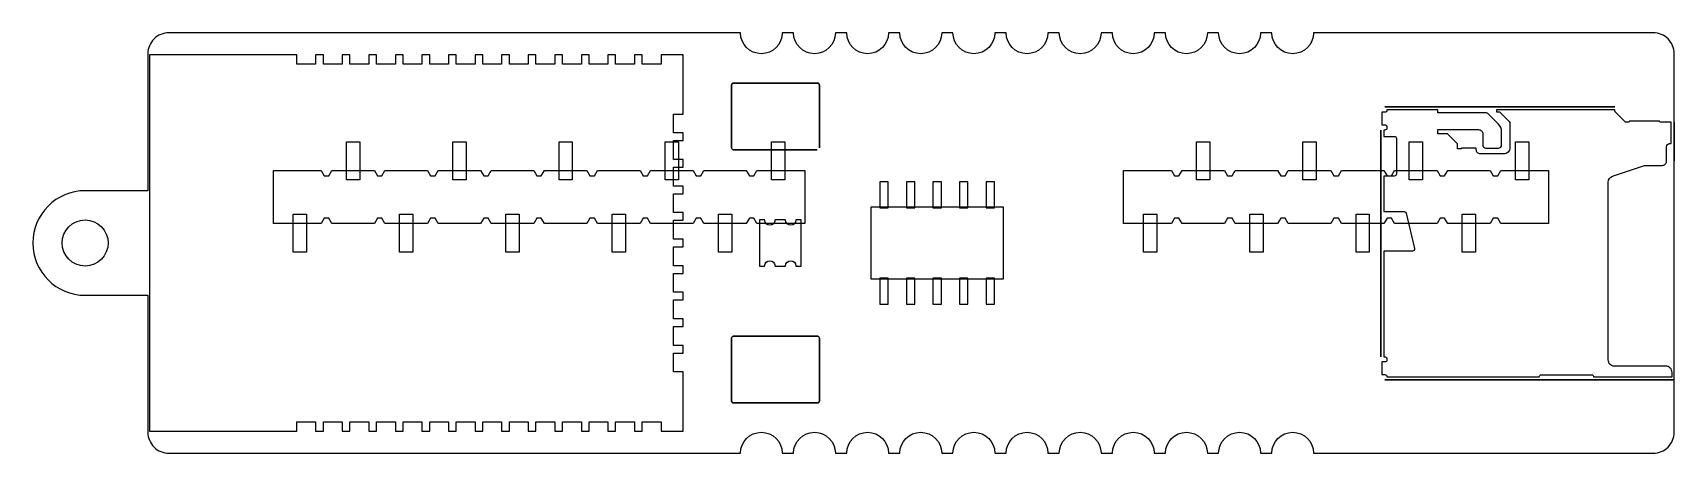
# Model space of a CAD drawing. Header units: millimetres. Extents: x -32.8 to 45.6, y -20.5 to -0.4.
import ezdxf

# ---------------------------------------------------------------- set-up
doc = ezdxf.new("R2010")
doc.units = ezdxf.units.MM
doc.layers.get('0').update_dxf_attribs({"linetype": 'CONTINUOUS'})

msp = doc.modelspace()

# ---------------------------------------------------------------- linework, layer by layer
for points in [[(-27.325, -19.5, 0.414214), (-26.325, -20.5), (1, -20.5, -1), (3, -20.5), (3.54, -20.5, -1), (5.54, -20.5), (6.08, -20.5, -1), (8.08, -20.5), (8.62, -20.5, -1), (10.62, -20.5), (11.16, -20.5, -1), (13.16, -20.5), (13.7, -20.5, -1), (15.7, -20.5), (16.24, -20.5, -1), (18.24, -20.5), (18.78, -20.5, -1), (20.78, -20.5), (21.32, -20.5, -1), (23.32, -20.5), (23.86, -20.5, -1), (25.86, -20.5), (26.4, -20.5, -1), (28.4, -20.5), (44.635, -20.5, 0.414214), (45.635, -19.5), (45.635, -1.4, 0.414214), (44.635, -0.4), (28.4, -0.4, -1), (26.4, -0.4), (25.86, -0.4, -1), (23.86, -0.4), (23.32, -0.4, -1), (21.32, -0.4), (20.78, -0.4, -1), (18.78, -0.4), (18.24, -0.4, -1), (16.24, -0.4), (15.7, -0.4, -1), (13.7, -0.4), (13.16, -0.4, -1), (11.16, -0.4), (10.62, -0.4, -1), (8.62, -0.4), (8.08, -0.4, -1), (6.08, -0.4), (5.54, -0.4, -1), (3.54, -0.4), (3, -0.4, -1), (1, -0.4), (-26.325, -0.4, 0.414214), (-27.325, -1.4), (-27.325, -7.95), (-30.325, -7.95, 1), (-30.325, -12.95), (-27.325, -12.95)], [(0.675, -2.8, 0.131652), (0.625, -2.813, 0.267949), (0.575, -2.9, -0.414214)], [(4.725, -2.813, 0.131652), (4.675, -2.8, -0.414214), (4.775, -2.9, 0.267949)], [(45.535, -16.64, 0.414214), (45.235, -16.34), (42.785, -16.34, -0.414214), (42.485, -16.04), (42.485, -7.54, -0.323628), (42.691, -7.255), (44.221, -6.75, -0.079878), (44.284, -6.74), (45.065, -6.74, 0.414214), (45.265, -6.54), (45.265, -5.85, -0.414214), (45.415, -5.7), (45.485, -5.7), (45.485, -4.67), (44.985, -4.67, -0.356393), (44.936, -4.63), (43.504, -4.63, -0.356394), (43.455, -4.67), (43.326, -4.67, -0.198912), (43.29, -4.655), (42.82, -4.185, -0.198912), (42.805, -4.149), (42.805, -4.09), (37.135, -4.09), (37.135, -4.185), (37.28, -4.185), (37.741, -4.646, -0.198912), (37.785, -4.752), (37.785, -5.89, -0.414214), (37.485, -6.19), (36.375, -6.19, -0.414214), (36.175, -5.99), (36.175, -5.92), (35.475, -5.92), (35.475, -5.94), (35.275, -5.94), (35.275, -5.706), (34.799, -5.23), (34.335, -5.23), (34.335, -5.03), (36.285, -5.03, -0.414214), (36.485, -5.23), (36.485, -5.76, 0.414214), (36.635, -5.91), (37.235, -5.91, 0.414214), (37.385, -5.76), (37.385, -5.117, 0.198912), (37.239, -4.764), (36.764, -4.289, 0.198912), (36.622, -4.23), (34.335, -4.23), (34.335, -4.09), (31.905, -4.09), (31.905, -4.1, -0.414214), (31.805, -4.2), (31.655, -4.2), (31.655, -4.8), (31.805, -4.8, -0.414214), (31.905, -4.9), (31.905, -4.95, -0.414214), (31.805, -5.05), (31.755, -5.05), (31.755, -5.35), (32.255, -5.35, -0.414214), (32.355, -5.45), (32.355, -7.15, -0.414214), (32.255, -7.25), (31.755, -7.25), (31.755, -8.95), (32.722, -8.95, -0.347259), (32.819, -9.027), (33.222, -10.717, -0.484496), (33.125, -10.84), (31.755, -10.84), (31.755, -15.89), (31.805, -15.89, -0.414214), (31.905, -15.99), (31.905, -16.04, -0.414214), (31.805, -16.14), (31.655, -16.14), (31.655, -16.74), (31.805, -16.74, -0.414214), (31.905, -16.84), (31.905, -16.85), (39.185, -16.85, -0.414214), (39.285, -16.75), (41.685, -16.75, -0.414214), (41.785, -16.85), (45.535, -16.85)], [(0.625, -5.987, 0.131652), (0.675, -6, -0.414214), (0.575, -5.9, 0.267949)], [(3.655, -11.55), (3.905, -11.55), (3.905, -9.35), (3.655, -9.35, -1), (3.155, -9.35), (2.655, -9.35, -1), (2.155, -9.35), (1.905, -9.35), (1.905, -11.55), (2.155, -11.55, -1), (2.655, -11.55), (3.155, -11.55, -1)], [(0.675, -14.9, 0.131652), (0.625, -14.913, 0.267949), (0.575, -15, -0.414214)], [(4.725, -14.913, 0.131652), (4.675, -14.9, -0.414214), (4.775, -15, 0.267949)], [(0.625, -18.087, 0.131652), (0.675, -18.1, -0.414214), (0.575, -18, 0.267949)], [(4.675, -18.1, 0.131652), (4.725, -18.087, 0.267949), (4.775, -18, -0.414214)]]:
    msp.add_lwpolyline(points, format="xyb", close=True)
for points in [[(-2.195, -15.715), (-1.745, -15.715), (-1.745, -15.345), (-2.195, -15.345), (-2.195, -14.445), (-1.745, -14.445), (-1.745, -14.075), (-2.195, -14.075), (-2.195, -13.175), (-1.745, -13.175), (-1.745, -12.805), (-2.195, -12.805), (-2.195, -11.905), (-1.745, -11.905), (-1.745, -11.535), (-2.195, -11.535), (-2.195, -10.635), (-1.745, -10.635), (-1.745, -10.265), (-2.195, -10.265), (-2.195, -9.365), (-1.745, -9.365), (-1.745, -8.995), (-2.195, -8.995), (-2.195, -8.095), (-1.745, -8.095), (-1.745, -7.725), (-2.195, -7.725), (-2.195, -6.825), (-1.745, -6.825), (-1.745, -6.455), (-2.195, -6.455), (-2.195, -5.555), (-1.745, -5.555), (-1.745, -5.185), (-2.195, -5.185), (-2.195, -4.285), (-1.745, -4.285), (-1.745, -1.45), (-2.795, -1.45), (-2.795, -1.9), (-3.695, -1.9), (-3.695, -1.45), (-4.065, -1.45), (-4.065, -1.9), (-4.965, -1.9), (-4.965, -1.45), (-5.335, -1.45), (-5.335, -1.9), (-6.235, -1.9), (-6.235, -1.45), (-6.605, -1.45), (-6.605, -1.9), (-7.505, -1.9), (-7.505, -1.45), (-7.875, -1.45), (-7.875, -1.9), (-8.775, -1.9), (-8.775, -1.45), (-9.145, -1.45), (-9.145, -1.9), (-10.045, -1.9), (-10.045, -1.45), (-10.415, -1.45), (-10.415, -1.9), (-11.315, -1.9), (-11.315, -1.45), (-11.685, -1.45), (-11.685, -1.9), (-12.585, -1.9), (-12.585, -1.45), (-12.955, -1.45), (-12.955, -1.9), (-13.855, -1.9), (-13.855, -1.45), (-14.225, -1.45), (-14.225, -1.9), (-15.125, -1.9), (-15.125, -1.45), (-15.495, -1.45), (-15.495, -1.9), (-16.395, -1.9), (-16.395, -1.45), (-16.765, -1.45), (-16.765, -1.9), (-17.665, -1.9), (-17.665, -1.45), (-18.035, -1.45), (-18.035, -1.9), (-18.935, -1.9), (-18.935, -1.45), (-19.305, -1.45), (-19.305, -1.9), (-20.205, -1.9), (-20.205, -1.45), (-27.245, -1.45), (-27.245, -19.45), (-20.205, -19.45), (-20.205, -19), (-19.305, -19), (-19.305, -19.45), (-18.935, -19.45), (-18.935, -19), (-18.035, -19), (-18.035, -19.45), (-17.665, -19.45), (-17.665, -19), (-16.765, -19), (-16.765, -19.45), (-16.395, -19.45), (-16.395, -19), (-15.495, -19), (-15.495, -19.45), (-15.125, -19.45), (-15.125, -19), (-14.225, -19), (-14.225, -19.45), (-13.855, -19.45), (-13.855, -19), (-12.955, -19), (-12.955, -19.45), (-12.585, -19.45), (-12.585, -19), (-11.685, -19), (-11.685, -19.45), (-11.315, -19.45), (-11.315, -19), (-10.415, -19), (-10.415, -19.45), (-10.045, -19.45), (-10.045, -19), (-9.145, -19), (-9.145, -19.45), (-8.775, -19.45), (-8.775, -19), (-7.875, -19), (-7.875, -19.45), (-7.505, -19.45), (-7.505, -19), (-6.605, -19), (-6.605, -19.45), (-6.235, -19.45), (-6.235, -19), (-5.335, -19), (-5.335, -19.45), (-4.965, -19.45), (-4.965, -19), (-4.065, -19), (-4.065, -19.45), (-3.695, -19.45), (-3.695, -19), (-2.795, -19), (-2.795, -19.45), (-1.745, -19.45), (-1.745, -16.615), (-2.195, -16.615)], [(0.575, -5.195), (0.575, -5.755), (0.575, -5.9), (0.575, -2.9), (0.575, -3.045), (0.575, -3.605)], [(0.675, -2.8), (1.315, -2.8), (4.035, -2.8), (4.675, -2.8)], [(4.775, -5.9), (4.775, -5.755), (4.775, -5.195), (4.775, -3.605), (4.775, -3.045), (4.775, -2.9)], [(34.535, -3.94), (31.805, -3.94), (31.834, -3.94), (31.876, -3.94), (31.905, -3.94), (34.335, -3.94), (37.135, -3.94), (42.805, -3.94), (42.705, -3.94), (39.667, -3.94), (39.601, -3.94), (39.535, -3.94), (37.535, -3.94), (37.469, -3.94), (37.403, -3.94), (36.385, -3.94), (36.285, -3.94), (36.185, -3.94), (35.885, -3.94), (35.785, -3.94), (35.685, -3.94), (34.885, -3.94), (34.785, -3.94), (34.685, -3.94), (34.635, -3.94)], [(39.085, -3.94), (37.985, -3.94), (37.885, -3.94), (37.985, -3.94)], [(39.085, -3.94), (39.185, -3.94)], [(41.685, -3.94), (40.285, -3.94), (40.185, -3.94), (40.285, -3.94)], [(41.685, -3.94), (41.785, -3.94)], [(45.635, -4.67), (45.635, -5.7), (45.635, -5.8), (45.635, -6.42), (45.635, -6.52)], [(31.605, -8.95), (31.605, -7.25), (31.605, -7.15), (31.605, -5.45), (31.605, -5.35), (31.605, -5.05), (31.605, -5.35), (31.605, -7.15), (31.605, -7.25), (31.605, -7.35), (31.605, -9.55), (31.605, -9.65), (31.605, -9.75), (31.605, -12.39), (31.605, -12.49), (31.605, -12.59), (31.605, -12.94), (31.605, -13.04), (31.605, -13.14), (31.605, -13.54), (31.605, -13.64), (31.605, -13.74), (31.605, -15.59), (31.605, -15.89), (31.605, -10.84), (31.605, -10.74), (31.605, -9.05)], [(-17.832, -5.608), (-17.198, -5.608), (-17.198, -7.425), (-17.832, -7.425)], [(-12.118, -7.425), (-12.752, -7.425), (-12.752, -5.608), (-12.118, -5.608)], [(-7.037, -7.425), (-7.672, -7.425), (-7.672, -5.608), (-7.037, -5.608)], [(-1.957, -7.425), (-2.593, -7.425), (-2.593, -5.608), (-1.957, -5.608)], [(4.675, -6), (4.035, -6), (1.315, -6), (0.675, -6)], [(3.123, -7.425), (2.488, -7.425), (2.488, -5.608), (3.123, -5.608)], [(22.807, -5.608), (23.442, -5.608), (23.442, -7.425), (22.807, -7.425)], [(28.522, -7.425), (27.887, -7.425), (27.887, -5.608), (28.522, -5.608)], [(33.602, -7.425), (32.968, -7.425), (32.968, -5.608), (33.602, -5.608)], [(38.682, -7.425), (38.047, -7.425), (38.047, -5.608), (38.682, -5.608)], [(1.428, -7.234), (1.642, -7.234), (1.789, -6.98), (4.075, -6.98), (4.075, -9.52), (1.789, -9.52), (1.642, -9.266), (1.428, -9.266), (1.281, -9.52), (-0.751, -9.52), (-0.898, -9.266), (-1.112, -9.266), (-1.259, -9.52), (-3.291, -9.52), (-3.438, -9.266), (-3.652, -9.266), (-3.799, -9.52), (-5.831, -9.52), (-5.978, -9.266), (-6.192, -9.266), (-6.339, -9.52), (-8.371, -9.52), (-8.518, -9.266), (-8.732, -9.266), (-8.879, -9.52), (-10.911, -9.52), (-11.058, -9.266), (-11.272, -9.266), (-11.419, -9.52), (-13.451, -9.52), (-13.598, -9.266), (-13.812, -9.266), (-13.959, -9.52), (-15.991, -9.52), (-16.138, -9.266), (-16.352, -9.266), (-16.499, -9.52), (-18.531, -9.52), (-18.678, -9.266), (-18.892, -9.266), (-19.039, -9.52), (-21.325, -9.52), (-21.325, -6.98), (-19.039, -6.98), (-18.892, -7.234), (-18.678, -7.234), (-18.531, -6.98), (-16.499, -6.98), (-16.352, -7.234), (-16.138, -7.234), (-15.991, -6.98), (-13.959, -6.98), (-13.812, -7.234), (-13.598, -7.234), (-13.451, -6.98), (-11.419, -6.98), (-11.272, -7.234), (-11.058, -7.234), (-10.911, -6.98), (-8.879, -6.98), (-8.732, -7.234), (-8.518, -7.234), (-8.371, -6.98), (-6.339, -6.98), (-6.192, -7.234), (-5.978, -7.234), (-5.831, -6.98), (-3.799, -6.98), (-3.652, -7.234), (-3.438, -7.234), (-3.291, -6.98), (-1.259, -6.98), (-1.112, -7.234), (-0.898, -7.234), (-0.751, -6.98), (1.281, -6.98)], [(36.988, -7.234), (37.202, -7.234), (37.349, -6.98), (39.635, -6.98), (39.635, -9.52), (37.349, -9.52), (37.202, -9.266), (36.988, -9.266), (36.841, -9.52), (34.809, -9.52), (34.662, -9.266), (34.448, -9.266), (34.301, -9.52), (32.269, -9.52), (32.122, -9.266), (31.908, -9.266), (31.761, -9.52), (29.729, -9.52), (29.582, -9.266), (29.368, -9.266), (29.221, -9.52), (27.189, -9.52), (27.042, -9.266), (26.828, -9.266), (26.681, -9.52), (24.649, -9.52), (24.502, -9.266), (24.288, -9.266), (24.141, -9.52), (22.109, -9.52), (21.962, -9.266), (21.748, -9.266), (21.601, -9.52), (19.315, -9.52), (19.315, -6.98), (21.601, -6.98), (21.748, -7.234), (21.962, -7.234), (22.109, -6.98), (24.141, -6.98), (24.288, -7.234), (24.502, -7.234), (24.649, -6.98), (26.681, -6.98), (26.828, -7.234), (27.042, -7.234), (27.189, -6.98), (29.221, -6.98), (29.368, -7.234), (29.582, -7.234), (29.729, -6.98), (31.761, -6.98), (31.908, -7.234), (32.122, -7.234), (32.269, -6.98), (34.301, -6.98), (34.448, -7.234), (34.662, -7.234), (34.809, -6.98), (36.841, -6.98)], [(8.068, -8.774), (8.068, -7.529), (7.662, -7.529), (7.662, -8.774)], [(8.932, -7.529), (8.932, -8.774), (9.338, -8.774), (9.338, -7.529)], [(10.202, -7.529), (10.202, -8.774), (10.608, -8.774), (10.608, -7.529)], [(11.472, -7.529), (11.472, -8.774), (11.878, -8.774), (11.878, -7.529)], [(12.742, -7.529), (12.742, -8.774), (13.148, -8.774), (13.148, -7.529)], [(31.605, -7.65), (31.605, -7.55)], [(31.605, -7.65), (31.605, -8.55), (31.605, -8.65), (31.605, -8.55)], [(-20.373, -9.076), (-19.738, -9.076), (-19.738, -10.892), (-20.373, -10.892)], [(-15.293, -9.076), (-14.658, -9.076), (-14.658, -10.892), (-15.293, -10.892)], [(-9.578, -10.892), (-10.212, -10.892), (-10.212, -9.076), (-9.578, -9.076)], [(-4.498, -10.892), (-5.133, -10.892), (-5.133, -9.076), (-4.498, -9.076)], [(0.582, -10.892), (-0.052, -10.892), (-0.052, -9.076), (0.582, -9.076)], [(13.58, -12.165), (13.58, -8.736), (7.23, -8.736), (7.23, -12.165)], [(20.267, -9.076), (20.902, -9.076), (20.902, -10.892), (20.267, -10.892)], [(25.347, -9.076), (25.982, -9.076), (25.982, -10.892), (25.347, -10.892)], [(31.062, -10.892), (30.427, -10.892), (30.427, -9.076), (31.062, -9.076)], [(36.142, -10.892), (35.508, -10.892), (35.508, -9.076), (36.142, -9.076)], [(8.068, -13.371), (8.068, -12.126), (7.662, -12.126), (7.662, -13.371)], [(8.932, -12.126), (8.932, -13.371), (9.338, -13.371), (9.338, -12.126)], [(10.202, -12.126), (10.202, -13.371), (10.608, -13.371), (10.608, -12.126)], [(11.472, -12.126), (11.472, -13.371), (11.878, -13.371), (11.878, -12.126)], [(12.742, -12.126), (12.742, -13.371), (13.148, -13.371), (13.148, -12.126)], [(0.675, -14.9), (1.315, -14.9), (4.035, -14.9), (4.675, -14.9)], [(31.605, -14.41), (31.605, -14.31)], [(31.605, -14.41), (31.605, -15.41), (31.605, -15.51), (31.605, -15.41)], [(0.575, -17.295), (0.575, -17.855), (0.575, -18), (0.575, -15), (0.575, -15.145), (0.575, -15.705)], [(4.775, -18), (4.775, -17.855), (4.775, -17.295), (4.775, -15.705), (4.775, -15.145), (4.775, -15)], [(39.185, -17), (31.905, -17), (31.876, -17), (31.834, -17), (31.805, -17), (34.535, -17), (34.635, -17), (34.685, -17), (34.785, -17), (34.885, -17), (35.685, -17), (35.785, -17), (35.885, -17), (35.985, -17), (35.885, -17), (34.885, -17), (34.785, -17), (34.885, -17), (35.885, -17), (36.335, -17), (36.435, -17), (36.535, -17), (37.403, -17), (37.469, -17), (37.535, -17), (39.535, -17), (39.601, -17), (39.667, -17), (42.186, -17), (42.286, -17), (42.386, -17), (42.435, -17), (42.535, -17), (44.935, -17), (45.435, -17), (45.635, -17), (45.585, -17), (45.535, -17), (41.785, -17), (41.685, -17), (40.285, -17), (40.186, -17), (40.086, -17), (39.285, -17)], [(34.385, -17), (34.085, -17), (33.985, -17), (34.085, -17)], [(34.485, -17), (34.385, -17)], [(37.985, -17), (38.585, -17), (38.685, -17), (37.685, -17), (37.585, -17), (37.685, -17), (38.685, -17), (38.785, -17), (38.685, -17), (38.585, -17)], [(37.985, -17), (37.885, -17)], [(43.685, -17), (43.585, -17), (42.985, -17), (42.885, -17), (42.985, -17), (43.585, -17)], [(4.675, -18.1), (4.035, -18.1), (1.315, -18.1), (0.675, -18.1)]]:
    msp.add_lwpolyline(points, close=True)
msp.add_circle((-30.325, -10.45), 1.1)

doc.saveas('drawing.dxf')
